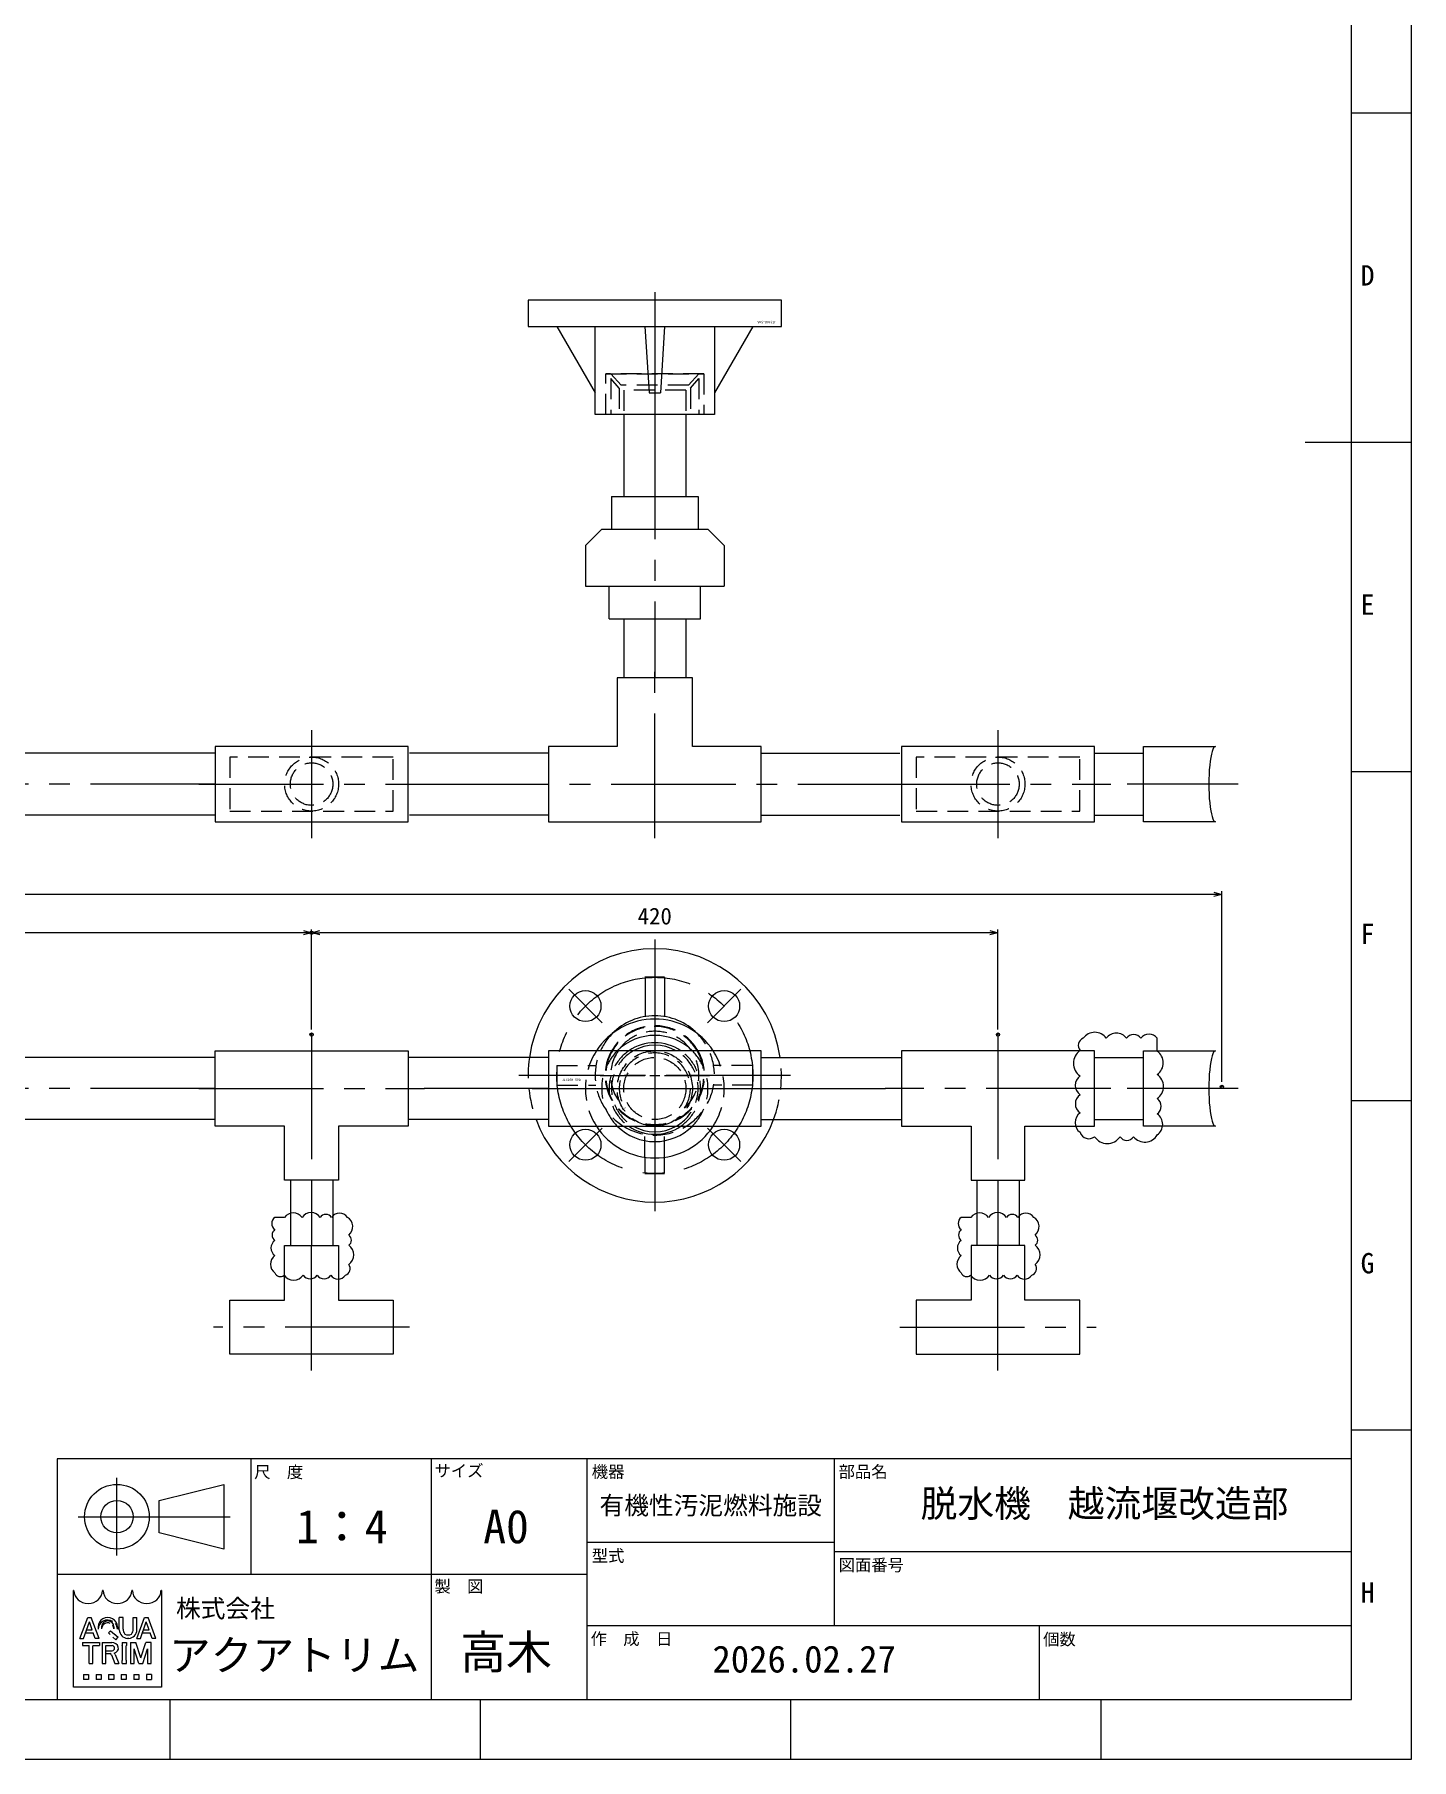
# Model space of a CAD drawing. Units: millimetres at full size. Extents: x -34906 to 7411, y -8440 to 3030.
# Drawn here: x -8954 to -8111, y -7511 to -6455 of the extents above; entities that cross this region are included whole.
import ezdxf
from ezdxf.enums import TextEntityAlignment as Align

# ---------------------------------------------------------------- set-up
doc = ezdxf.new("R2010")
doc.units = ezdxf.units.MM
doc.header["$LTSCALE"] = 4
doc.header["$PDMODE"] = 32
doc.header["$PDSIZE"] = 2
doc.linetypes.add('USER1', pattern=[28.575, 19.05, -3.175, 3.175, -3.175])
doc.linetypes.add('USER4', pattern=[4.7625, 3.175, -1.5875])
for name, color, linetype, lineweight in [('0-1_Defpoints', 7, 'Continuous', 18), ('0-2_01_外形線', 7, 'Continuous', 18), ('0-3_04_中心線', 7, 'USER1', 9), ('0-4_06_文字', 7, 'Continuous', 9), ('0-5_07_寸法線', 7, 'Continuous', 9), ('0-6_02_細線', 5, 'Continuous', 18), ('0-7_99_図枠', 7, 'Continuous', 18), ('0-A_03_かくれ線', 6, 'USER4', 18)]:
    doc.layers.add(name, color=color, linetype=linetype, lineweight=lineweight)
doc.styles.add('ＭＳ ゴシック', font='')
doc.styles.get('ＭＳ ゴシック').set_extended_font_data('MS Gothic')

msp = doc.modelspace()

# ---------------------------------------------------------------- linework, layer by layer
at = {"layer": '0-1_Defpoints'}
msp.add_lwpolyline([(-10389.995, -7510.374), (-8111.411, -7510.374), (-8111.411, -5899.254), (-10389.995, -5899.254)], close=True, dxfattribs=at)
at = {"layer": '0-2_01_外形線'}
for p, q in [((-8496.942, -6617.896), (-8651.942, -6617.896)), ((-8651.942, -6617.896), (-8651.942, -6633.896)), ((-8496.942, -6633.896), (-8496.942, -6617.896)), ((-8651.942, -6633.896), (-8496.942, -6633.896)), ((-8634.442, -6633.896), (-8610.942, -6674.599)), ((-8610.942, -6687.896), (-8610.942, -6633.896)), ((-8580.442, -6633.896), (-8577.942, -6674.599)), ((-8568.442, -6633.896), (-8570.942, -6674.599)), ((-8537.942, -6633.896), (-8537.942, -6687.896)), ((-8514.442, -6633.896), (-8537.942, -6674.599)), ((-8577.942, -6674.599), (-8570.942, -6674.599)), ((-8537.942, -6687.896), (-8610.942, -6687.896)), ((-8593.442, -6687.896), (-8593.442, -6737.897)), ((-8555.442, -6687.896), (-8555.442, -6737.897)), ((-8600.942, -6737.897), (-8547.942, -6737.897)), ((-8600.942, -6737.897), (-8600.942, -6757.897)), ((-8547.942, -6737.897), (-8547.942, -6757.897)), ((-8616.942, -6767.897), (-8606.942, -6757.897)), ((-8606.942, -6757.897), (-8541.942, -6757.897)), ((-8531.942, -6767.897), (-8541.942, -6757.897)), ((-8616.942, -6767.897), (-8616.942, -6792.897)), ((-8531.942, -6767.897), (-8531.942, -6792.897)), ((-8616.942, -6792.897), (-8531.942, -6792.897)), ((-8602.442, -6812.897), (-8602.442, -6792.897)), ((-8546.442, -6812.897), (-8546.442, -6792.897)), ((-8602.442, -6812.897), (-8546.442, -6812.897)), ((-8593.442, -6812.897), (-8593.442, -6848.893)), ((-8555.441, -6812.897), (-8555.441, -6848.893)), ((-8597.442, -6848.893), (-8597.442, -6890.893)), ((-8551.442, -6848.893), (-8597.442, -6848.893)), ((-8551.442, -6890.893), (-8551.442, -6848.893)), ((-8843.442, -6894.893), (-9165.442, -6894.893)), ((-8725.442, -6890.893), (-8843.442, -6890.893)), ((-8843.442, -6890.893), (-8843.442, -6936.893)), ((-8725.442, -6936.893), (-8725.442, -6890.893)), ((-8639.442, -6894.893), (-8724.442, -6894.893)), ((-8639.442, -6890.893), (-8639.442, -6936.893)), ((-8597.442, -6890.893), (-8639.442, -6890.893)), ((-8509.442, -6890.893), (-8551.442, -6890.893)), ((-8509.442, -6936.893), (-8509.442, -6890.893)), ((-8509.442, -6894.893), (-8424.442, -6894.893)), ((-8305.442, -6890.893), (-8423.442, -6890.893)), ((-8423.442, -6890.893), (-8423.442, -6936.893)), ((-8305.442, -6936.893), (-8305.442, -6890.893)), ((-8305.442, -6894.893), (-8275.442, -6894.893)), ((-8305.442, -6894.893), (-8275.442, -6894.893)), ((-8275.442, -6936.893), (-8275.442, -6890.893)), ((-8275.442, -6890.893), (-8231.442, -6890.893)), ((-8275.442, -6936.893), (-8275.442, -6890.893)), ((-8275.442, -6890.893), (-8231.442, -6890.893)), ((-8843.442, -6932.893), (-9165.442, -6932.893)), ((-8843.442, -6936.893), (-8725.442, -6936.893)), ((-8639.442, -6932.893), (-8724.442, -6932.893)), ((-8639.442, -6936.893), (-8509.442, -6936.893)), ((-8509.442, -6932.893), (-8424.442, -6932.893)), ((-8423.442, -6936.893), (-8305.442, -6936.893)), ((-8305.442, -6932.893), (-8275.442, -6932.893)), ((-8305.442, -6932.893), (-8275.442, -6932.893)), ((-8231.442, -6936.893), (-8275.442, -6936.893)), ((-8231.442, -6936.893), (-8275.442, -6936.893)), ((-8568.442, -7032.1), (-8580.442, -7032.1)), ((-8580.411, -7032.397), (-8580.411, -7056.091)), ((-8568.442, -7032.1), (-8568.442, -7056.096)), ((-8843.442, -7077.1), (-8725.442, -7077.1)), ((-8843.442, -7123.1), (-8843.442, -7077.1)), ((-8725.442, -7077.1), (-8725.442, -7123.1)), ((-8509.442, -7077.1), (-8639.442, -7077.1)), ((-8639.442, -7077.1), (-8639.442, -7123.1)), ((-8509.442, -7123.1), (-8509.442, -7077.1)), ((-8305.442, -7077.1), (-8423.442, -7077.1)), ((-8423.442, -7077.1), (-8423.442, -7123.1)), ((-8305.442, -7123.1), (-8305.442, -7077.1)), ((-8275.442, -7123.1), (-8275.442, -7077.1)), ((-8275.442, -7077.1), (-8231.442, -7077.1)), ((-8275.442, -7123.1), (-8275.442, -7077.1)), ((-8275.442, -7077.1), (-8231.442, -7077.1)), ((-8843.442, -7081.1), (-9165.442, -7081.1)), ((-8639.442, -7081.1), (-8725.442, -7081.1)), ((-8509.442, -7081.1), (-8423.442, -7081.1)), ((-8305.442, -7081.1), (-8275.442, -7081.1)), ((-8305.442, -7081.1), (-8275.442, -7081.1)), ((-8843.442, -7119.1), (-9165.442, -7119.1)), ((-8639.442, -7119.1), (-8725.442, -7119.1)), ((-8509.442, -7119.1), (-8423.442, -7119.1)), ((-8305.442, -7119.1), (-8275.442, -7119.1)), ((-8305.442, -7119.1), (-8275.442, -7119.1)), ((-8800.942, -7123.1), (-8843.442, -7123.1)), ((-8800.942, -7156.1), (-8800.942, -7123.1)), ((-8767.942, -7123.1), (-8767.942, -7156.1)), ((-8639.442, -7123.1), (-8509.442, -7123.1)), ((-8380.942, -7123.1), (-8380.942, -7156.1)), ((-8347.942, -7156.1), (-8347.942, -7123.1)), ((-8347.942, -7123.1), (-8305.442, -7123.1)), ((-8231.442, -7123.1), (-8275.442, -7123.1)), ((-8231.442, -7123.1), (-8275.442, -7123.1)), ((-8580.411, -7151.802), (-8580.411, -7142.179)), ((-8568.474, -7151.802), (-8568.474, -7142.179)), ((-8580.442, -7152.1), (-8568.442, -7152.1)), ((-8767.942, -7156.1), (-8800.942, -7156.1)), ((-8797.442, -7156.1), (-8797.442, -7196.1)), ((-8771.442, -7156.1), (-8771.442, -7196.1)), ((-8380.942, -7156.1), (-8347.942, -7156.1)), ((-8377.442, -7156.1), (-8377.442, -7196.1)), ((-8351.442, -7156.1), (-8351.442, -7196.1))]:
    msp.add_line(p, q, dxfattribs=at)
for points in [[(-8800.942, -7229.6), (-8800.942, -7196.1), (-8767.942, -7196.1), (-8767.942, -7229.6), (-8734.442, -7229.6), (-8734.442, -7262.6), (-8834.442, -7262.6), (-8834.442, -7229.6)], [(-8347.942, -7229.6), (-8347.942, -7196.1), (-8380.942, -7196.1), (-8380.942, -7229.6), (-8414.442, -7229.6), (-8414.442, -7262.6), (-8314.442, -7262.6), (-8314.442, -7229.6)]]:
    msp.add_lwpolyline(points, close=True, dxfattribs=at)
for centre in [(-8616.868, -7049.673), (-8532.016, -7049.673), (-8616.868, -7134.526), (-8532.016, -7134.526)]:
    msp.add_circle(centre, 9.5, dxfattribs=at)
for centre, radius, start, end in [((-8574.442, -7092.1), 77.5, 8.15986, 171.84014), ((-8574.442, -7100.1), 42.5, 32.76376, 147.23624), ((-8574.442, -7092.1), 36.5, 44.59209, 135.40791), ((-8574.442, -7100.1), 32.5, 44.95254, 134.95254), ((-8574.442, -7100.1), 28, 55.22806, 124.77194), ((-8574.442, -7100.1), 26.5, 60.21834, 119.78166), ((-8574.442, -7092.1), 77.5, 200.38869, 339.61131), ((-8574.442, -7100.1), 42.5, 212.76376, 327.23624), ((-8574.442, -7100.1), 32.5, 225.04746, 315.04746), ((-8574.442, -7100.1), 28, 235.22806, 304.77194), ((-8574.442, -7100.1), 26.5, 240.21834, 299.78166)]:
    msp.add_arc(centre, radius, start, end, dxfattribs=at)
for centre in [(-8231.442, -6913.893), (-8231.442, -6913.893), (-8231.442, -7100.1), (-8231.442, -7100.1)]:
    msp.add_ellipse(centre, major_axis=(0, -23), ratio=0.173913, start_param=3.14159265, end_param=6.28318531, dxfattribs=at)
at = {"layer": '0-3_04_中心線', "color": 1, "lineweight": 18}
for p, q in [((-8574.442, -6612.896), (-8574.442, -6692.896)), ((-8574.442, -6657.896), (-8574.442, -6692.896)), ((-8574.442, -6687.896), (-8574.442, -6848.893)), ((-8574.442, -6946.893), (-8574.442, -6838.893)), ((-8784.442, -6880.893), (-8784.442, -6946.893)), ((-8364.442, -6880.893), (-8364.442, -6946.893)), ((-8843.442, -6913.893), (-9165.442, -6913.893)), ((-8853.442, -6913.893), (-8715.442, -6913.893)), ((-8715.442, -6913.893), (-8433.442, -6913.893)), ((-8433.442, -6913.893), (-8295.442, -6913.893)), ((-8217.442, -6913.893), (-8285.442, -6913.893)), ((-8217.442, -6913.893), (-8285.442, -6913.893)), ((-8574.442, -7008.975), (-8574.442, -7175.225)), ((-8627.122, -7039.42), (-8606.615, -7059.926)), ((-8521.763, -7039.42), (-8542.269, -7059.926)), ((-8784.442, -7067.1), (-8784.442, -7166.1)), ((-8574.442, -7067.1), (-8574.442, -7133.1)), ((-8364.442, -7067.1), (-8364.442, -7166.1)), ((-8843.442, -7100.1), (-9165.442, -7100.1)), ((-8853.442, -7100.1), (-8715.442, -7100.1)), ((-8639.442, -7100.1), (-8725.442, -7100.1)), ((-8491.317, -7092.1), (-8657.567, -7092.1)), ((-8649.442, -7100.1), (-8499.442, -7100.1)), ((-8509.442, -7100.1), (-8423.442, -7100.1)), ((-8295.442, -7100.1), (-8433.442, -7100.1)), ((-8217.442, -7100.1), (-8285.442, -7100.1)), ((-8217.442, -7100.1), (-8285.442, -7100.1)), ((-8627.122, -7144.779), (-8606.615, -7124.273)), ((-8521.763, -7144.779), (-8542.269, -7124.273)), ((-8784.442, -7156.1), (-8784.442, -7196.1)), ((-8364.442, -7156.1), (-8364.442, -7196.1)), ((-8784.442, -7272.6), (-8784.442, -7186.1)), ((-8364.442, -7272.6), (-8364.442, -7186.1)), ((-8724.442, -7246.1), (-8844.442, -7246.1)), ((-8424.442, -7246.1), (-8304.442, -7246.1))]:
    msp.add_line(p, q, dxfattribs=at)
at = {"layer": '0-3_04_中心線'}
for p, q in [((-8574.442, -7054.1), (-8574.442, -7091.6)), ((-8574.442, -7058.6), (-8574.442, -7086.1)), ((-8574.442, -7074.83), (-8574.442, -7095.746)), ((-8620.442, -7100.1), (-8582.942, -7100.1)), ((-8607.942, -7092.1), (-8580.442, -7092.1)), ((-8599.712, -7100.1), (-8578.796, -7100.1)), ((-8574.442, -7098.1), (-8574.442, -7125.6)), ((-8570.088, -7100.1), (-8549.172, -7100.1)), ((-8568.442, -7092.1), (-8540.942, -7092.1)), ((-8565.942, -7100.1), (-8528.442, -7100.1)), ((-8574.442, -7104.454), (-8574.442, -7125.37)), ((-8574.442, -7108.6), (-8574.442, -7146.1))]:
    msp.add_line(p, q, dxfattribs=at)
at = {"layer": '0-3_04_中心線', "linetype": 'Continuous'}
for p, q in [((-8574.442, -7089.1), (-8574.442, -7095.1)), ((-8578.692, -7100.1), (-8570.192, -7100.1)), ((-8577.442, -7092.1), (-8571.442, -7092.1)), ((-8576.619, -7100.1), (-8572.265, -7100.1)), ((-8574.442, -7095.85), (-8574.442, -7104.35)), ((-8574.442, -7097.923), (-8574.442, -7102.277))]:
    msp.add_line(p, q, dxfattribs=at)
at = {"layer": '0-3_04_中心線', "color": 1, "lineweight": 18}
msp.add_circle((-8574.442, -7092.1), 60, dxfattribs=at)
at = {"layer": '0-4_06_文字', "lineweight": 18}
for p, q in [((-8725.442, -7123.1), (-8767.942, -7123.1)), ((-8423.442, -7123.1), (-8380.942, -7123.1))]:
    msp.add_line(p, q, dxfattribs=at)
at = {"layer": '0-5_07_寸法線', "color": 3, "lineweight": 18}
for p, q in [((-8232.446, -6981.394), (-9776.442, -6981.394)), ((-8227.446, -7096.1), (-8227.446, -6979.394)), ((-8789.442, -7004.859), (-9219.442, -7004.859)), ((-8784.442, -7064.1), (-8784.442, -7002.859)), ((-8784.442, -7064.1), (-8784.442, -7002.859)), ((-8369.442, -7004.859), (-8779.442, -7004.859)), ((-8364.442, -7064.1), (-8364.442, -7002.859))]:
    msp.add_line(p, q, dxfattribs=at)
at = {"layer": '0-5_07_寸法線'}
for p, q in [((-8227.446, -6981.394), (-8232.446, -6981.394)), ((-8784.442, -7004.859), (-8789.442, -7004.859)), ((-8784.442, -7004.859), (-8779.442, -7004.859)), ((-8364.442, -7004.859), (-8369.442, -7004.859))]:
    msp.add_line(p, q, dxfattribs=at)
for points in [[(-8232.446, -6980.054), (-8227.446, -6981.394), (-8232.446, -6982.733)], [(-8789.442, -7003.519), (-8784.442, -7004.859), (-8789.442, -7006.198)], [(-8779.442, -7006.198), (-8784.442, -7004.859), (-8779.442, -7003.519)], [(-8369.442, -7003.519), (-8364.442, -7004.859), (-8369.442, -7006.198)]]:
    msp.add_lwpolyline(points, dxfattribs=at)
for p in [(-8784.442, -7004.859), (-8784.442, -7067.1), (-8364.442, -7067.1), (-8227.446, -7099.1)]:
    msp.add_point(p, dxfattribs=at)
at = {"layer": '0-6_02_細線'}
for p, q in [((-8267.019, -7077.242), (-8267.019, -7069.394)), ((-8801.005, -7178.921), (-8806.892, -7178.921)), ((-8381.005, -7178.921), (-8386.892, -7178.921))]:
    msp.add_line(p, q, dxfattribs=at)
for centre, radius, start, end in [((-8310.609, -7073.836), 4.731, 110.1258, 220.1258), ((-8305.215, -7074.31), 8.571, 35, 145), ((-8292.005, -7073.728), 7.556, 35, 145), ((-8281.413, -7072.477), 5.375, 35, 145), ((-8272.015, -7072.892), 6.098, 35, 145), ((-8308.777, -7084.666), 9.5, 125, 235), ((-8272.009, -7084.368), 8.699, 305, 55), ((-8310.207, -7098.188), 7.007, 125, 235), ((-8272.2, -7098.893), 9.033, 305, 55), ((-8310.343, -7109.473), 6.769, 125, 235), ((-8270.276, -7110.944), 5.679, 305, 55), ((-8310.083, -7120.935), 7.224, 125, 235), ((-8271.54, -7122.051), 7.881, 305, 55), ((-8308.825, -7125.162), 5.659, 197.38088, 307.38088), ((-8297.58, -7124.191), 9.534, 215, 325), ((-8285.639, -7126.766), 5.044, 215, 325), ((-8274.667, -7124.011), 8.871, 219.54606, 329.54606), ((-8804.268, -7182.667), 4.574, 125, 235), ((-8795.661, -7182.663), 6.524, 35, 145), ((-8784.768, -7182.806), 6.775, 35, 145), ((-8775.729, -7181.364), 4.259, 35, 145), ((-8767.399, -7182.311), 5.911, 35, 145), ((-8765.929, -7184.656), 6.653, 309.54606, 59.54606), ((-8384.268, -7182.667), 4.574, 125, 235), ((-8375.661, -7182.663), 6.524, 35, 145), ((-8364.768, -7182.806), 6.775, 35, 145), ((-8355.729, -7181.364), 4.259, 35, 145), ((-8347.399, -7182.311), 5.911, 35, 145), ((-8345.929, -7184.656), 6.653, 309.54606, 59.54606), ((-8803.641, -7197.66), 5.667, 125, 235), ((-8804.58, -7189.716), 4.031, 125, 235), ((-8765.794, -7201.841), 7.15, 305, 55), ((-8763.862, -7192.885), 3.783, 305, 55), ((-8383.641, -7197.66), 5.667, 125, 235), ((-8384.58, -7189.716), 4.031, 125, 235), ((-8345.794, -7201.841), 7.15, 305, 55), ((-8343.862, -7192.885), 3.783, 305, 55), ((-8803.204, -7207.568), 6.428, 125, 235), ((-8383.204, -7207.568), 6.428, 125, 235), ((-8803.56, -7211.613), 3.548, 200.1258, 310.1258), ((-8795.437, -7210.239), 7.125, 215, 325), ((-8785.296, -7211.311), 5.255, 215, 325), ((-8776.832, -7211.414), 5.077, 215, 325), ((-8768.235, -7211.218), 5.418, 215, 325), ((-8765.065, -7210.275), 4.244, 287.38088, 37.38088), ((-8383.56, -7211.613), 3.548, 200.1258, 310.1258), ((-8375.437, -7210.239), 7.125, 215, 325), ((-8365.296, -7211.311), 5.255, 215, 325), ((-8356.832, -7211.414), 5.077, 215, 325), ((-8348.235, -7211.218), 5.418, 215, 325), ((-8345.065, -7210.275), 4.244, 287.38088, 37.38088)]:
    msp.add_arc(centre, radius, start, end, dxfattribs=at)
at = {"layer": '0-7_99_図枠'}
for p, q in [((-8111.411, -6503.485), (-8148.182, -6503.485)), ((-8111.411, -6704.896), (-8176.468, -6704.896)), ((-8111.411, -6906.306), (-8148.182, -6906.306)), ((-8111.411, -7107.717), (-8148.182, -7107.717)), ((-8111.411, -7309.128), (-8148.182, -7309.128)), ((-8821.382, -7397.395), (-8821.382, -7326.681)), ((-8711.068, -7473.767), (-8711.068, -7326.681)), ((-8615.753, -7473.767), (-8615.753, -7326.681)), ((-8464.706, -7326.681), (-8464.706, -7428.509)), ((-8903.552, -7385.798), (-8903.552, -7338.278)), ((-8927.312, -7362.038), (-8834.252, -7362.038)), ((-8615.753, -7377.595), (-8464.706, -7377.595)), ((-8464.706, -7383.252), (-8148.182, -7383.252)), ((-8615.753, -7397.395), (-8940.182, -7397.395)), ((-8924.003, -7436.493), (-8920.411, -7426.404)), ((-8921.473, -7423.685), (-8919.349, -7423.685)), ((-8918.714, -7431.169), (-8920.411, -7426.404)), ((-8914.519, -7436.431), (-8919.349, -7423.685)), ((-8902.098, -7431.321), (-8902.098, -7423.685)), ((-8899.793, -7423.685), (-8902.098, -7423.685)), ((-8899.793, -7430.857), (-8899.793, -7423.685)), ((-8891.339, -7431.321), (-8891.339, -7423.685)), ((-8889.17, -7436.493), (-8885.578, -7426.404)), ((-8886.639, -7423.685), (-8884.516, -7423.685)), ((-8883.881, -7431.169), (-8885.578, -7426.404)), ((-8879.686, -7436.431), (-8884.516, -7423.685)), ((-8926.303, -7436.493), (-8926.303, -7436.431)), ((-8926.303, -7436.493), (-8924.003, -7436.493)), ((-8922.75, -7433.116), (-8922.056, -7431.169)), ((-8922.75, -7433.116), (-8918.021, -7433.116)), ((-8922.056, -7431.169), (-8918.714, -7431.169)), ((-8915.066, -7429.32), (-8915.066, -7430.857)), ((-8914.519, -7436.493), (-8914.519, -7436.431)), ((-8912.931, -7429.471), (-8912.931, -7430.701)), ((-8908.677, -7433.097), (-8907.543, -7431.892)), ((-8908.677, -7433.097), (-8907.631, -7434.115)), ((-8907.543, -7431.892), (-8902.798, -7435.802)), ((-8906.175, -7432.958), (-8904.525, -7434.319)), ((-8906.062, -7435.643), (-8904.281, -7437.376)), ((-8905.417, -7429.471), (-8905.417, -7430.701)), ((-8904.281, -7437.376), (-8902.798, -7435.802)), ((-8903.282, -7429.32), (-8903.282, -7430.857)), ((-8896.334, -7436.493), (-8897.103, -7436.493)), ((-8891.469, -7436.493), (-8891.469, -7436.431)), ((-8891.469, -7436.493), (-8889.17, -7436.493)), ((-8887.916, -7433.116), (-8887.223, -7431.169)), ((-8887.916, -7433.116), (-8883.188, -7433.116)), ((-8887.223, -7431.169), (-8883.881, -7431.169)), ((-8879.686, -7436.493), (-8879.686, -7436.431)), ((-8615.753, -7428.509), (-8148.182, -7428.509)), ((-8339.211, -7428.509), (-8339.211, -7473.767)), ((-8924.641, -7439.054), (-8914.138, -7439.054)), ((-8924.641, -7439.054), (-8924.641, -7440.847)), ((-8924.641, -7440.847), (-8920.798, -7440.847)), ((-8920.542, -7451.862), (-8920.542, -7441.104)), ((-8918.237, -7451.862), (-8918.237, -7441.104)), ((-8917.981, -7440.847), (-8914.138, -7440.847)), ((-8914.138, -7439.054), (-8914.138, -7440.847)), ((-8912.678, -7439.054), (-8912.678, -7451.862)), ((-8912.678, -7439.054), (-8906.787, -7439.054)), ((-8910.373, -7440.847), (-8906.479, -7440.847)), ((-8910.296, -7445.793), (-8910.296, -7444)), ((-8910.296, -7444), (-8906.479, -7444)), ((-8910.296, -7445.793), (-8907.781, -7445.793)), ((-8906.83, -7446.435), (-8904.88, -7451.862)), ((-8904.603, -7446.355), (-8902.395, -7451.76)), ((-8900.453, -7439.054), (-8897.635, -7439.054)), ((-8900.453, -7439.054), (-8900.453, -7440.847)), ((-8900.197, -7449.813), (-8900.197, -7441.104)), ((-8897.891, -7449.813), (-8897.891, -7441.104)), ((-8897.635, -7439.054), (-8897.635, -7440.847)), ((-8895.327, -7439.054), (-8891.982, -7439.054)), ((-8890.076, -7451.862), (-8893.024, -7442.897)), ((-8888.923, -7448.357), (-8891.982, -7439.054)), ((-8888.923, -7448.357), (-8885.865, -7439.054)), ((-8887.77, -7451.862), (-8884.823, -7442.897)), ((-8882.517, -7439.054), (-8885.865, -7439.054)), ((-8923.999, -7458.57), (-8923.999, -7461.644)), ((-8920.542, -7451.862), (-8918.237, -7451.862)), ((-8916.314, -7458.57), (-8916.314, -7461.644)), ((-8908.63, -7458.57), (-8908.63, -7461.644)), ((-8904.88, -7451.862), (-8902.395, -7451.862)), ((-8902.395, -7451.76), (-8902.395, -7451.862)), ((-8900.945, -7458.57), (-8900.945, -7461.644)), ((-8900.453, -7451.862), (-8900.453, -7450.069)), ((-8893.26, -7458.57), (-8893.26, -7461.644)), ((-8890.076, -7451.862), (-8887.77, -7451.862)), ((-8882.501, -7458.57), (-8882.501, -7461.644)), ((-8870.939, -7510.374), (-8870.939, -7473.767)), ((-8681.057, -7510.538), (-8681.057, -7473.767)), ((-8681.057, -7510.374), (-8681.057, -7473.767)), ((-8491.175, -7510.374), (-8491.175, -7473.767)), ((-8301.293, -7510.374), (-8301.293, -7473.767))]:
    msp.add_line(p, q, dxfattribs=at)
for points in [[(-10279.793, -7473.767), (-8148.182, -7473.767), (-8148.182, -5936.025), (-10279.793, -5936.025)], [(-8940.182, -7473.767), (-8148.182, -7473.767), (-8148.182, -7326.681), (-8940.182, -7326.681)], [(-8877.812, -7352.138), (-8838.212, -7342.238), (-8838.212, -7381.838), (-8877.812, -7371.938)]]:
    msp.add_lwpolyline(points, close=True, dxfattribs=at)
for points in [[(-8876.354, -7407.082), (-8876.354, -7466.255), (-8930.147, -7466.255), (-8930.147, -7407.082)], [(-8926.303, -7436.493), (-8926.303, -7436.431), (-8921.473, -7423.685)], [(-8893.645, -7430.857), (-8893.645, -7423.685), (-8891.339, -7423.685)], [(-8891.469, -7436.493), (-8891.469, -7436.431), (-8886.639, -7423.685)], [(-8914.519, -7436.493), (-8916.819, -7436.493), (-8918.021, -7433.116)], [(-8879.686, -7436.493), (-8881.985, -7436.493), (-8883.188, -7433.116)], [(-8912.678, -7451.862), (-8910.373, -7451.862), (-8910.373, -7440.847)], [(-8895.327, -7439.054), (-8895.327, -7451.862), (-8893.022, -7451.862), (-8893.024, -7442.897)], [(-8884.823, -7442.897), (-8884.823, -7451.862), (-8882.517, -7451.862), (-8882.517, -7439.054)], [(-8923.999, -7458.57), (-8920.925, -7458.57), (-8920.925, -7461.644), (-8923.999, -7461.644)], [(-8916.314, -7458.57), (-8913.241, -7458.57), (-8913.241, -7461.644), (-8916.314, -7461.644)], [(-8908.63, -7458.57), (-8905.556, -7458.57), (-8905.556, -7461.644), (-8908.63, -7461.644)], [(-8900.945, -7458.57), (-8897.871, -7458.57), (-8897.871, -7461.644), (-8900.945, -7461.644)], [(-8900.453, -7451.862), (-8897.635, -7451.862), (-8897.635, -7450.069)], [(-8893.26, -7458.57), (-8890.186, -7458.57), (-8890.186, -7461.644), (-8893.26, -7461.644)], [(-8882.501, -7458.57), (-8885.575, -7458.57), (-8885.575, -7461.644), (-8882.501, -7461.644)]]:
    msp.add_lwpolyline(points, dxfattribs=at)
for radius in [19.8, 9.9]:
    msp.add_circle((-8903.552, -7362.038), radius, dxfattribs=at)
for centre, radius, start, end in [((-8930.147, -7407.338), 0.256, 0, 90), ((-8912.216, -7407.338), 0.256, 0, 180), ((-8912.216, -7407.338), 0.256, 0, 90), ((-8894.285, -7407.338), 0.256, 0, 180), ((-8876.354, -7407.338), 0.256, 90, 180), ((-8896.683, -7431.089), 5.42, 182.45003, 265.55526), ((-8895.22, -7430.917), 4.573, 179.25279, 218.96457), ((-8896.719, -7430.058), 4.264, 241.15773, 298.84227), ((-8896.755, -7431.089), 5.42, 274.44474, 357.54997), ((-8898.218, -7430.917), 4.573, 321.03543, 0.74721), ((-8920.798, -7441.104), 0.256, 0, 90), ((-8917.981, -7441.104), 0.256, 90, 180), ((-8907.781, -7446.817), 1.025, 21.9283, 90), ((-8906.534, -7442.424), 1.577, 271.99706, 88.00294), ((-8906.152, -7446.99), 1.675, 22.27295, 58.55311), ((-8900.453, -7441.104), 0.256, 0, 90), ((-8897.635, -7441.104), 0.256, 90, 180), ((-8900.453, -7449.813), 0.256, 270, 0), ((-8897.635, -7449.813), 0.256, 180, 270)]:
    msp.add_arc(centre, radius, start, end, dxfattribs=at)
for centre, major_axis, ratio, start_param, end_param in [((-8921.181, -7407.338), (-8.709, 0), 0.882353, 6.28318531, 9.42477796), ((-8903.25, -7407.338), (-8.709, 0), 0.882353, 6.28318531, 9.42477796), ((-8885.319, -7407.338), (-8.709, 0), 0.882353, 6.28318531, 9.42477796), ((-8909.174, -7429.32), (-5.892, 0), 0.956522, 3.14159265, 6.28318531), ((-8909.174, -7430.857), (-5.892, 0), 0.956522, 4.15591475, 6.28318531), ((-8909.174, -7429.471), (3.757, 0), 0.994718, 6.28318531, 9.42477796), ((-8909.174, -7430.707), (3.757, 0), 0.995036, 1.14769271, 3.14159265), ((-8909.174, -7430.857), (-5.892, 0), 0.956522, 3.14159265, 3.80298072), ((-8909.174, -7430.707), (3.757, 0), 0.995036, 6.28318531, 6.92970349), ((-8906.787, -7442.424), (-4.135, 0), 0.81482, 1.94406945, 4.71238898)]:
    msp.add_ellipse(centre, major_axis=major_axis, ratio=ratio, start_param=start_param, end_param=end_param, dxfattribs=at)
at = {"layer": '0-A_03_かくれ線'}
for p, q in [((-8544.442, -6662.896), (-8604.442, -6662.896)), ((-8595.117, -6669.896), (-8601.442, -6662.896)), ((-8601.442, -6665.841), (-8601.442, -6687.896)), ((-8596.212, -6671.629), (-8601.442, -6665.841)), ((-8553.767, -6669.896), (-8547.442, -6662.896)), ((-8552.672, -6671.629), (-8547.442, -6665.841)), ((-8547.442, -6665.841), (-8547.442, -6687.896)), ((-8544.442, -6662.896), (-8544.442, -6687.896)), ((-8596.212, -6671.629), (-8596.212, -6687.896)), ((-8553.767, -6669.896), (-8595.117, -6669.896)), ((-8593.442, -6672.896), (-8593.442, -6687.896)), ((-8555.442, -6672.896), (-8593.442, -6672.896)), ((-8555.442, -6672.896), (-8555.442, -6687.896)), ((-8552.672, -6671.629), (-8552.672, -6687.896)), ((-8634.442, -7086.1), (-8634.442, -7098.1)), ((-8634.442, -7086.1), (-8610.446, -7086.1)), ((-8514.74, -7086.131), (-8538.433, -7086.131)), ((-8514.442, -7098.1), (-8514.442, -7086.1)), ((-8634.144, -7098.068), (-8610.451, -7098.068)), ((-8514.442, -7098.1), (-8538.439, -7098.1)), ((-8580.442, -7142.174), (-8580.442, -7128.103)), ((-8568.442, -7142.174), (-8568.442, -7128.103))]:
    msp.add_line(p, q, dxfattribs=at)
for points in [[(-8604.442, -6662.896), (-8544.442, -6662.896), (-8544.442, -6687.896), (-8604.442, -6687.896)], [(-8834.442, -6897.393), (-8834.442, -6930.393), (-8734.442, -6930.393), (-8734.442, -6897.393)], [(-8414.442, -6897.393), (-8414.442, -6930.393), (-8314.442, -6930.393), (-8314.442, -6897.393)]]:
    msp.add_lwpolyline(points, close=True, dxfattribs=at)
for centre, radius in [((-8784.442, -6913.893), 16.5), ((-8364.442, -6913.893), 16.5), ((-8784.442, -6913.893), 13), ((-8364.442, -6913.893), 13), ((-8574.442, -7100.1), 23), ((-8574.442, -7100.1), 19), ((-8574.442, -7100.1), 19)]:
    msp.add_circle(centre, radius, dxfattribs=at)
for centre, radius, start, end in [((-8574.442, -7092.1), 36.5, 135.40791, 238.13725), ((-8574.442, -7092.1), 30.4, 29.56569, 150.43431), ((-8574.442, -7092.1), 30, 30, 150), ((-8574.442, -7092.1), 27, 33.74899, 146.25101), ((-8574.442, -7092.1), 36.5, 301.86275, 44.59209), ((-8574.442, -7100.1), 42.5, 147.23624, 212.76376), ((-8574.442, -7100.1), 32.5, 135.04746, 225.04746), ((-8574.442, -7092.1), 30.4, 150.43431, 29.56569), ((-8574.442, -7092.1), 30, 150, 30), ((-8574.442, -7100.1), 28, 124.77194, 235.22806), ((-8574.442, -7092.1), 27, 146.25101, 227.61059), ((-8574.442, -7100.1), 26.5, 119.78166, 240.21834), ((-8574.442, -7100.1), 21.77, 326.73329, 213.26671), ((-8574.442, -7100.1), 26.5, 299.78166, 60.21834), ((-8574.442, -7100.1), 28, 304.77194, 55.22806), ((-8574.442, -7092.1), 27, 312.38941, 33.74899), ((-8574.442, -7100.1), 32.5, 314.95254, 44.95254), ((-8574.442, -7100.1), 42.5, 327.23624, 32.76376), ((-8574.442, -7092.1), 77.5, 171.84014, 200.38869), ((-8574.442, -7092.1), 77.5, 339.61131, 8.15986), ((-8574.442, -7092.1), 36.5, 238.13725, 301.86275)]:
    msp.add_arc(centre, radius, start, end, dxfattribs=at)

# ---------------------------------------------------------------- texts
at = {"layer": '0-5_07_寸法線', "style": 'ＭＳ ゴシック'}
msp.add_text('420', height=10.26, dxfattribs=at).set_placement((-8584.942, -7002.859), align=Align.BOTTOM_LEFT)
at = {"layer": '0-7_99_図枠', "style": 'ＭＳ ゴシック'}
for s, height, p in [('D', 12.44, (-8142.525, -6612.676)), ('E', 12.44, (-8142.525, -6814.087)), ('F', 12.44, (-8142.525, -7015.497)), ('G', 12.44, (-8142.525, -7216.908)), ('尺\u3000度', 7.331, (-8819.588, -7340.538)), ('サイズ', 7.331, (-8709.274, -7339.792)), ('機器', 7.331, (-8613.035, -7340.373)), ('部品名', 7.331, (-8461.987, -7340.373)), ('脱水機\u3000越流堰改造部', 16.5, (-8411.794, -7367.159)), ('有機性汚泥燃料施設', 11.09, (-8608.285, -7364.007)), ('1：4', 20.53, (-8793.903, -7384.444)), ('A0', 20.53, (-8679.432, -7384.444)), ('型式', 7.331, (-8613.035, -7391.787)), ('図面番号', 7.331, (-8461.987, -7397.444)), ('製\u3000図', 7.331, (-8709.274, -7410.506)), ('H', 12.44, (-8142.525, -7418.319)), ('株式会社', 11.09, (-8867.416, -7427.028)), ('アクアトリム', 18.72, (-8871.69, -7461.685)), ('高木', 20.53, (-8693.432, -7461.271)), ('作\u3000成\u3000日', 7.331, (-8613.725, -7442.581)), ('個数', 7.331, (-8336.836, -7442.858)), ('2026.02.27', 16.5, (-8539.164, -7462.283))]:
    msp.add_text(s, height=height, dxfattribs=at).set_placement(p, align=Align.BOTTOM_LEFT)
at = {"layer": '0-A_03_かくれ線', "color": 7, "style": 'ＭＳ ゴシック'}
msp.add_text('JIS10K-50A', height=1.466, rotation=180, dxfattribs=at).set_placement((-8500.151, -6630.097), align=Align.BOTTOM_LEFT)
msp.add_text('JIS10K-50A', height=1.466, dxfattribs=at).set_placement((-8631.233, -7095.899), align=Align.BOTTOM_LEFT)

doc.saveas('drawing.dxf')
